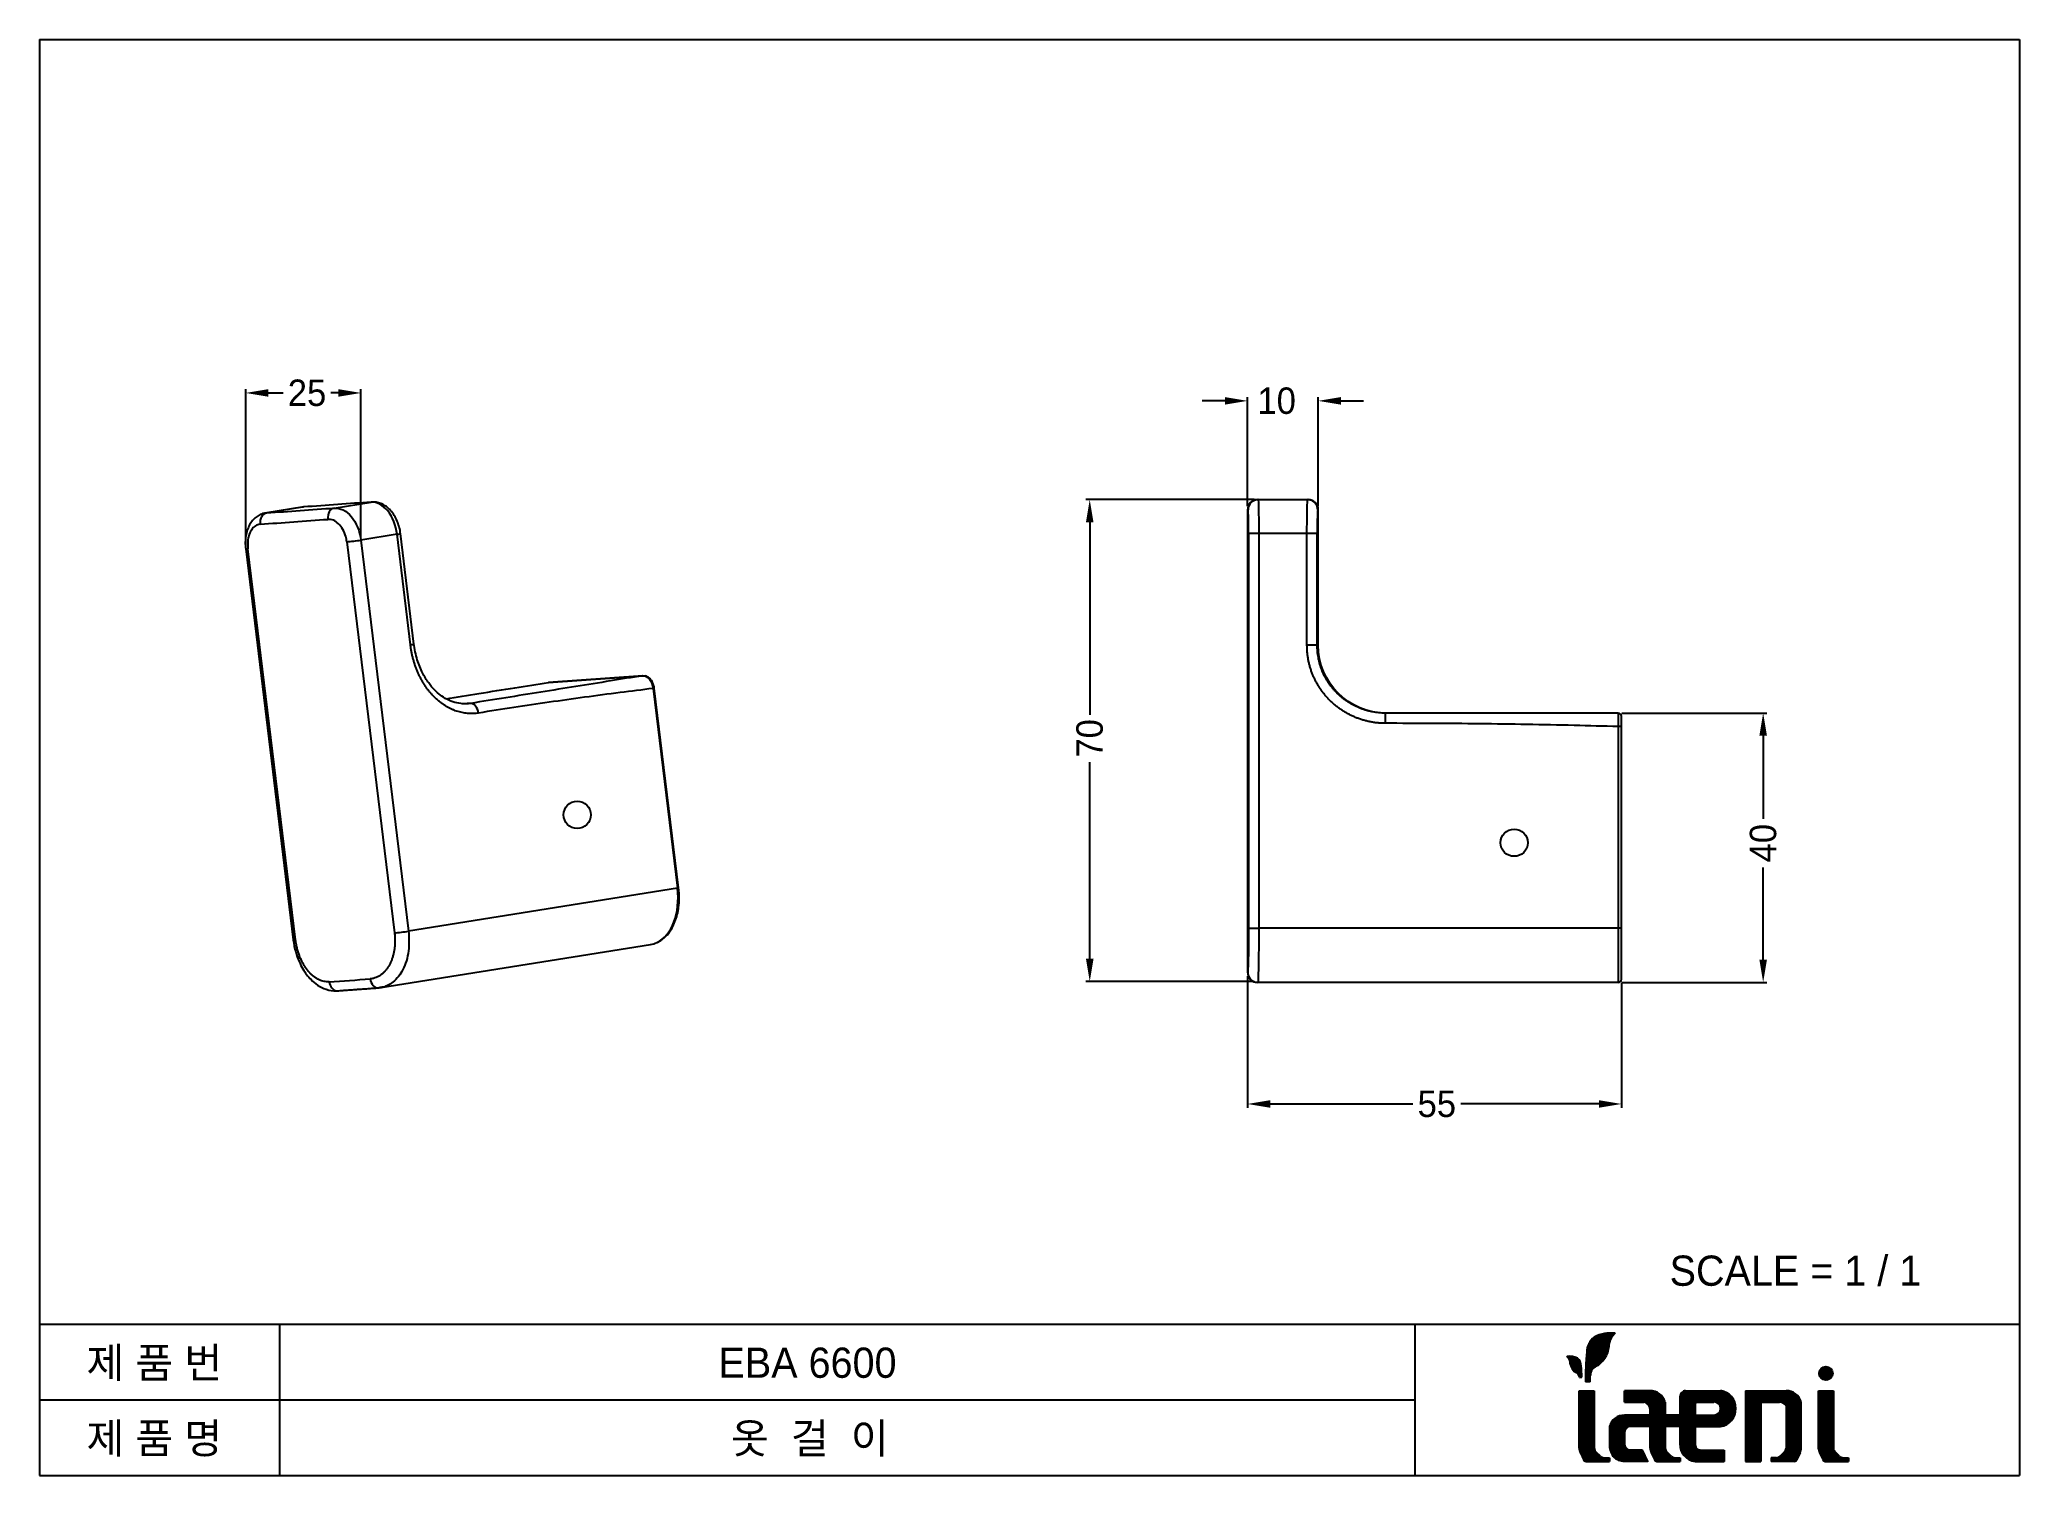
# Model space of a CAD drawing. Extents: x -1645 to -1383, y -33 to 157.
import ezdxf

# ---------------------------------------------------------------- set-up
doc = ezdxf.new("R2010")
doc.units = 0
doc.header["$LTSCALE"] = 0.5
doc.header["$MEASUREMENT"] = 0
doc.layers.get('0').update_dxf_attribs({"linetype": 'CONTINUOUS'})
doc.layers.add('5', color=2, linetype='CONTINUOUS')
doc.styles.get("Standard").update_dxf_attribs({"font": ''})
doc.styles.get('Standard').set_extended_font_data('Gulim')
pattern_1 = [(45, (-1651.58021, -219.32852), (-0.1122532, 0.1122532), [])]

msp = doc.modelspace()

# ---------------------------------------------------------------- hatches: boundary and pattern name
h = msp.add_hatch()
h.set_pattern_fill('ANSI31', color=256, scale=0.05, style=0)
h.set_pattern_definition(pattern_1)
h.paths.add_polyline_path([(-1441.37, -17.86, 0.152439), (-1442.74, -17.61, -0.152807), (-1442.37, -18.24, 0.234813), (-1441.62, -19.74, -0.344714), (-1441.1, -20.4), (-1440.79, -20.37, 0.019629), (-1440.87, -18.87, 0.23407)])
h.paths.add_polyline_path([(-1437.13, -15.81, -0.152807), (-1436.39, -14.55, 0.152439), (-1439.13, -15.05, 0.23407), (-1440.13, -17.07, 0.025622), (-1440.29, -21), (-1439.66, -21), (-1439.66, -20.14, -0.344714), (-1438.62, -18.81, 0.234813)])
h.paths.add_polyline_path([(-1439.13, -22.15), (-1441.13, -22.15), (-1441.13, -29.74, 0.08478), (-1440.97, -30.36), (-1440.54, -31.29, 0.273028), (-1440.22, -31.51), (-1437.13, -31.51), (-1437.13, -31.03), (-1437.85, -31.03, -0.18258), (-1438.32, -30.83), (-1438.88, -30.27, -0.182887), (-1439.13, -29.81)])
h = msp.add_hatch()
h.set_pattern_fill('ANSI31', color=256, scale=0.05, style=0)
h.set_pattern_definition(pattern_1)
h.paths.add_polyline_path([(-1407.58, -19.86, 1), (-1409.38, -19.86, 1)])
h.paths.add_polyline_path([(-1407.48, -22.15), (-1409.48, -22.15), (-1409.48, -29.74, 0.08478), (-1409.33, -30.36), (-1408.9, -31.29, 0.273028), (-1408.57, -31.51), (-1405.48, -31.51), (-1405.48, -31.03), (-1406.16, -31.03, -0.215348), (-1406.71, -30.8), (-1407.23, -30.27, -0.249626), (-1407.48, -29.62)])
h = msp.add_hatch()
h.set_pattern_fill('ANSI31', color=256, scale=0.05, style=0)
h.set_pattern_definition(pattern_1)
h.paths.add_polyline_path([(-1431.75, -24.64), (-1431.75, -25.39), (-1435.13, -25.39, 0.333333), (-1437.13, -26.89), (-1437.13, -29.35, 0.138772), (-1436.65, -30.84, 0.208636), (-1435.13, -31.51), (-1432.06, -31.51), (-1432.74, -30.01), (-1434.44, -30.01, -0.356664), (-1435.13, -29.17), (-1435.13, -27.73, -0.356664), (-1434.44, -26.89), (-1431.75, -26.89), (-1431.75, -29.74, 0.08478), (-1431.6, -30.36), (-1431.17, -31.29, 0.273028), (-1430.84, -31.51), (-1427.75, -31.51), (-1427.75, -31.03), (-1428.43, -31.03, -0.215348), (-1428.98, -30.8), (-1429.5, -30.27, -0.249626), (-1429.75, -29.62), (-1429.75, -26.89), (-1427.79, -26.89), (-1427.79, -29.31, 0.370754), (-1425.79, -31.51), (-1421.94, -31.51), (-1421.94, -30.01), (-1425.01, -30.01, -0.445713), (-1425.79, -29.18), (-1425.79, -26.89), (-1422.41, -26.89, 0.380922), (-1420.41, -24.52, 0.380922), (-1422.41, -22.15), (-1427.04, -22.15, 0.380354), (-1427.79, -22.98), (-1427.79, -25.39), (-1429.75, -25.39), (-1429.75, -23.65, 0.333333), (-1431.75, -22.15), (-1435.13, -22.15), (-1435.13, -23.65), (-1432.54, -23.65, -0.347968)])
h.paths.add_polyline_path([(-1425.48, -23.65), (-1423.31, -23.65, -0.407789), (-1422.41, -24.52, -0.407789), (-1423.31, -25.39), (-1425.79, -25.39), (-1425.79, -23.96, -0.494545)], flags=16)
h = msp.add_hatch()
h.set_pattern_fill('ANSI31', color=256, scale=0.05, style=0)
h.set_pattern_definition(pattern_1)
h.paths.add_polyline_path([(-1417.11, -23.65), (-1414.63, -23.65, -0.272414), (-1413.74, -24.17), (-1413.74, -29.62, -0.249626), (-1413.98, -30.27), (-1414.51, -30.8, -0.215348), (-1415.06, -31.03), (-1415.74, -31.03), (-1415.74, -31.51), (-1412.64, -31.51, 0.273028), (-1412.32, -31.29), (-1411.89, -30.36, 0.08478), (-1411.74, -29.74), (-1411.74, -23.65, 0.333333), (-1413.74, -22.15), (-1419.11, -22.15), (-1419.11, -31.51), (-1417.11, -31.51)])

# ---------------------------------------------------------------- linework, layer by layer
for p, q in [((-1644.87, 156.64), (-1382.87, 156.64)), ((-1644.87, 156.64), (-1644.87, -33.36)), ((-1382.87, 156.64), (-1382.87, -33.36)), ((-1610.09, 94.77), (-1614.97, 93.99)), ((-1610.09, 94.77), (-1614.97, 93.99)), ((-1609.92, 94.79), (-1614.81, 94.01)), ((-1609.92, 94.79), (-1614.81, 94.01)), ((-1605.88, 94.65), (-1601, 95.43)), ((-1605.88, 94.65), (-1601, 95.43)), ((-1485.02, 94.41), (-1485.02, 33.22)), ((-1484.95, 94.41), (-1485.02, 94.41)), ((-1485.02, 94.41), (-1485.02, 33.22)), ((-1484.95, 94.41), (-1485.02, 94.41)), ((-1483.6, 95.76), (-1483.67, 95.76)), ((-1483.6, 95.76), (-1483.67, 95.76)), ((-1483.6, 95.76), (-1477.08, 95.76)), ((-1483.6, 95.76), (-1477.08, 95.76)), ((-1477.08, 95.76), (-1477.01, 95.76)), ((-1477.08, 95.76), (-1477.01, 95.76)), ((-1475.66, 94.41), (-1475.73, 94.41)), ((-1475.66, 94.41), (-1475.73, 94.41)), ((-1475.66, 76.51), (-1475.66, 94.41)), ((-1475.66, 76.51), (-1475.66, 94.41)), ((-1617.6, 89.25), (-1611.3, 37.5)), ((-1617.6, 89.25), (-1611.3, 37.5)), ((-1610.99, 37.5), (-1617.3, 89.25)), ((-1610.99, 37.5), (-1617.3, 89.25)), ((-1604.21, 90.18), (-1597.9, 38.43)), ((-1604.21, 90.18), (-1597.9, 38.43)), ((-1597.57, 91.17), (-1602.35, 90.41)), ((-1597.57, 91.17), (-1602.35, 90.41)), ((-1602.35, 90.41), (-1596.04, 38.66)), ((-1602.35, 90.41), (-1596.04, 38.66)), ((-1595.79, 76.55), (-1597.57, 91.17)), ((-1595.79, 76.55), (-1597.57, 91.17)), ((-1595.33, 76.65), (-1597.11, 91.27)), ((-1595.33, 76.65), (-1597.11, 91.27)), ((-1483.53, 91.26), (-1484.88, 91.26)), ((-1484.88, 91.26), (-1484.88, 39.07)), ((-1483.53, 91.26), (-1484.88, 91.26)), ((-1484.88, 91.26), (-1484.88, 39.07)), ((-1483.53, 91.26), (-1483.53, 39.07)), ((-1477.15, 91.26), (-1483.53, 91.26)), ((-1483.53, 91.26), (-1483.53, 39.07)), ((-1477.15, 91.26), (-1483.53, 91.26)), ((-1477.15, 76.51), (-1477.15, 91.26)), ((-1475.8, 91.26), (-1477.15, 91.26)), ((-1477.15, 76.51), (-1477.15, 91.26)), ((-1475.8, 91.26), (-1477.15, 91.26)), ((-1475.8, 76.51), (-1475.8, 91.26)), ((-1475.8, 76.51), (-1475.8, 91.26)), ((-1475.8, 76.51), (-1477.15, 76.51)), ((-1475.8, 76.51), (-1477.15, 76.51)), ((-1475.8, 76.51), (-1475.66, 76.51)), ((-1475.8, 76.51), (-1475.66, 76.51)), ((-1577.53, 71.57), (-1565.06, 72.46)), ((-1577.53, 71.57), (-1565.06, 72.46)), ((-1565.04, 72.46), (-1577.51, 71.57)), ((-1565.04, 72.46), (-1577.51, 71.57)), ((-1563.68, 70.77), (-1560.46, 44.34)), ((-1563.68, 70.77), (-1560.46, 44.34)), ((-1560.31, 44.37), (-1563.53, 70.8)), ((-1560.31, 44.37), (-1563.53, 70.8)), ((-1466.8, 67.51), (-1466.8, 66.16)), ((-1466.8, 67.51), (-1466.8, 66.16)), ((-1435.97, 65.73), (-1435.97, 39.07)), ((-1435.52, 65.73), (-1435.97, 65.73)), ((-1435.97, 65.73), (-1435.97, 39.07)), ((-1435.52, 65.73), (-1435.97, 65.73)), ((-1435.52, 39.07), (-1435.52, 65.73)), ((-1435.52, 39.07), (-1435.52, 65.73)), ((-1560.46, 44.34), (-1596.04, 38.66)), ((-1560.46, 44.34), (-1596.04, 38.66)), ((-1599.7, 31.19), (-1564.02, 36.89)), ((-1599.7, 31.19), (-1564.02, 36.89)), ((-1484.88, 39.07), (-1483.53, 39.07)), ((-1484.88, 39.07), (-1483.53, 39.07)), ((-1435.97, 39.07), (-1483.53, 39.07)), ((-1435.97, 39.07), (-1483.53, 39.07)), ((-1435.52, 39.07), (-1435.97, 39.07)), ((-1435.97, 39.07), (-1435.97, 31.87)), ((-1435.52, 39.07), (-1435.97, 39.07)), ((-1435.97, 39.07), (-1435.97, 31.87)), ((-1435.52, 32.32), (-1435.52, 39.07)), ((-1435.52, 32.32), (-1435.52, 39.07)), ((-1485.02, 33.22), (-1485, 33.22)), ((-1485.02, 33.22), (-1485, 33.22)), ((-1483.65, 31.87), (-1483.67, 31.87)), ((-1483.65, 31.87), (-1483.67, 31.87)), ((-1435.97, 31.87), (-1483.65, 31.87)), ((-1435.97, 31.87), (-1483.65, 31.87)), ((-1644.87, -13.36), (-1382.87, -13.36)), ((-1613.14, -13.36), (-1613.14, -33.36)), ((-1462.87, -13.36), (-1462.87, -33.36)), ((-1441.1, -20.4), (-1440.79, -20.37)), ((-1439.66, -21), (-1439.66, -20.14)), ((-1644.87, -23.36), (-1462.87, -23.36)), ((-1441.13, -22.15), (-1439.13, -22.15)), ((-1441.13, -22.15), (-1439.13, -22.15)), ((-1441.13, -22.15), (-1440.13, -22.15)), ((-1441.13, -22.15), (-1440.13, -22.15)), ((-1441.13, -29.74), (-1441.13, -22.15)), ((-1439.66, -21), (-1440.29, -21)), ((-1439.13, -22.15), (-1439.13, -29.81)), ((-1431.75, -22.15), (-1435.13, -22.15)), ((-1432.49, -22.15), (-1435.13, -22.15)), ((-1435.13, -23.65), (-1435.13, -22.15)), ((-1432.49, -22.15), (-1433.75, -22.15)), ((-1427.79, -22.98), (-1427.79, -25.39)), ((-1427.04, -22.15), (-1422.41, -22.15)), ((-1427.04, -22.15), (-1425.79, -22.15)), ((-1419.11, -22.15), (-1413.74, -22.15)), ((-1419.11, -22.15), (-1419.11, -31.51)), ((-1419.11, -22.15), (-1417.11, -22.15)), ((-1409.48, -29.74), (-1409.48, -22.15)), ((-1409.48, -22.15), (-1407.48, -22.15)), ((-1409.48, -22.15), (-1407.48, -22.15)), ((-1409.48, -22.15), (-1408.48, -22.15)), ((-1407.48, -22.15), (-1407.48, -29.81)), ((-1432.54, -23.65), (-1435.13, -23.65)), ((-1435.13, -23.65), (-1432.54, -23.65)), ((-1431.75, -25.39), (-1435.13, -25.39)), ((-1433.75, -25.39), (-1435.13, -25.39)), ((-1431.75, -25.39), (-1431.75, -24.64)), ((-1431.75, -24.64), (-1431.75, -25.39)), ((-1431.75, -24.64), (-1431.75, -25.39)), ((-1429.75, -23.65), (-1429.75, -25.39)), ((-1427.79, -25.39), (-1429.75, -25.39)), ((-1425.79, -23.88), (-1425.79, -25.39)), ((-1425.79, -25.39), (-1423.3, -25.39)), ((-1425.54, -23.65), (-1423.3, -23.65)), ((-1420.41, -24.53), (-1420.41, -24.5)), ((-1417.11, -23.65), (-1417.11, -31.51)), ((-1417.11, -23.65), (-1414.63, -23.65)), ((-1413.74, -24.17), (-1413.74, -29.81)), ((-1411.74, -29.74), (-1411.74, -23.65)), ((-1437.13, -26.89), (-1437.13, -29.17)), ((-1435.13, -27.73), (-1435.13, -29.17)), ((-1431.75, -26.89), (-1434.44, -26.89)), ((-1431.75, -26.89), (-1434.44, -26.89)), ((-1431.75, -29.74), (-1431.75, -26.89)), ((-1427.79, -26.89), (-1429.75, -26.89)), ((-1429.75, -26.89), (-1429.75, -29.81)), ((-1427.79, -26.89), (-1427.79, -29.18)), ((-1425.79, -26.89), (-1425.79, -29.18)), ((-1425.79, -26.89), (-1422.41, -26.89)), ((-1440.97, -30.36), (-1440.55, -31.28)), ((-1438.32, -30.83), (-1438.88, -30.27)), ((-1437.85, -31.03), (-1437.13, -31.03)), ((-1437.13, -31.03), (-1437.13, -31.51)), ((-1432.74, -30.01), (-1434.44, -30.01)), ((-1432.06, -31.51), (-1432.74, -30.01)), ((-1432.74, -30.03), (-1432.74, -30.03)), ((-1431.6, -30.36), (-1431.17, -31.28)), ((-1428.95, -30.83), (-1429.5, -30.27)), ((-1428.48, -31.03), (-1427.75, -31.03)), ((-1427.75, -31.03), (-1427.75, -31.51)), ((-1425.01, -30.01), (-1421.94, -30.01)), ((-1421.94, -30.01), (-1421.94, -31.51)), ((-1415.01, -31.03), (-1415.74, -31.03)), ((-1415.74, -31.03), (-1415.74, -31.51)), ((-1414.54, -30.83), (-1413.98, -30.27)), ((-1411.89, -30.36), (-1412.32, -31.28)), ((-1409.33, -30.36), (-1408.9, -31.28)), ((-1406.68, -30.83), (-1407.23, -30.27)), ((-1406.21, -31.03), (-1405.48, -31.03)), ((-1405.48, -31.03), (-1405.48, -31.51)), ((-1644.87, -33.36), (-1382.87, -33.36)), ((-1440.22, -31.51), (-1437.13, -31.51)), ((-1432.06, -31.51), (-1435.13, -31.51)), ((-1432.06, -31.49), (-1432.06, -31.51)), ((-1430.84, -31.51), (-1427.75, -31.51)), ((-1425.79, -31.51), (-1421.94, -31.51)), ((-1419.11, -31.51), (-1417.11, -31.51)), ((-1412.64, -31.51), (-1415.74, -31.51)), ((-1408.57, -31.51), (-1405.48, -31.51))]:
    msp.add_line(p, q)
for centre, radius in [((-1573.72, 54.05), 1.8), ((-1573.72, 54.05), 1.8), ((-1449.73, 50.36), 1.8), ((-1449.73, 50.36), 1.8), ((-1408.48, -19.86), 0.9)]:
    msp.add_circle(centre, radius)
for centre, radius, start, end in [((-1483.67, 94.41), 1.35, 90, 180), ((-1483.67, 94.41), 1.35, 90, 180), ((-1477.01, 94.41), 1.35, 0, 90), ((-1477.01, 94.41), 1.35, 0, 90), ((-1435.97, 67.06), 0.45, 360, 90), ((-1435.97, 67.06), 0.45, 360, 90), ((-1435.97, 67.06), 0.45, 0, 21.6127), ((-1435.97, 67.06), 0.45, 0, 21.6127), ((-1483.67, 33.22), 1.35, 180, 270), ((-1483.67, 33.22), 1.35, 180, 270), ((-1435.97, 32.32), 0.45, 270, 0), ((-1435.97, 32.32), 0.45, 270, 0), ((-1437.6, -17.07), 2.53, 127.3039, 180), ((-1436.96, -19.2), 4.68, 82.9714, 117.641), ((-1434.75, -16.37), 2.44, 132.0812, 166.8332), ((-1442.45, -19.93), 2.34, 62.359, 97.0286), ((-1443.56, -18.52), 1.22, 13.1668, 47.9188), ((-1440.48, -18.24), 1.88, 180, 232.8575), ((-1442.13, -18.87), 1.27, 0, 52.6961), ((-1401.86, -20.63), 38.43, 174.6743, 180.5452), ((-1440.9, -15.81), 3.77, 307.1425, 0), ((-1441.79, -20.4), 0.682, 0, 76.0792), ((-1460, -20.65), 19.22, 0.8275, 5.3257), ((-1438.29, -20.14), 1.36, 103.9208, 180), ((-1431.75, -24.23), 2.08, 16.2602, 90), ((-1426.95, -22.98), 0.841, 96.702, 180), ((-1422.74, -24.45), 2.33, 358.7527, 81.8382), ((-1413.74, -24.23), 2.08, 16.2602, 90), ((-1435.13, -27.47), 2.08, 90, 163.7398), ((-1432.77, -24.64), 1.02, 0, 76.745), ((-1425.51, -23.92), 0.279, 96.7202, 171.4623), ((-1423.31, -24.54), 0.897, 1.5827, 89.6769), ((-1423.31, -24.49), 0.897, 270.3231, 358.4173), ((-1422.74, -24.58), 2.33, 278.1618, 1.2473), ((-1414.63, -24.67), 1.02, 29.0464, 90), ((-1434.27, -27.73), 0.854, 101.4821, 180), ((-1439.24, -29.6), 1.9, 184.1941, 203.5778), ((-1440.2, -31.13), 0.38, 203.7602, 266.9185), ((-1438.39, -29.72), 0.739, 187.304, 228.7604), ((-1437.83, -30.3), 0.724, 226.6491, 268.0374), ((-1434.26, -29.26), 2.87, 178.1832, 213.4192), ((-1435.13, -29.42), 2.08, 222.8604, 270), ((-1434.27, -29.17), 0.854, 180, 258.5179), ((-1429.86, -29.6), 1.9, 184.1941, 203.5778), ((-1430.82, -31.13), 0.38, 203.7602, 266.9185), ((-1429.02, -29.72), 0.739, 187.304, 228.7604), ((-1428.45, -30.3), 0.724, 226.6491, 268.0374), ((-1425.51, -29.25), 2.28, 178.3223, 263.0475), ((-1425.03, -29.25), 0.762, 175.1089, 271.2015), ((-1415.04, -30.3), 0.724, 271.9626, 313.3509), ((-1414.47, -29.72), 0.739, 311.2396, 352.696), ((-1412.66, -31.13), 0.38, 273.0815, 336.2398), ((-1413.63, -29.6), 1.9, 336.4222, 355.8059), ((-1407.59, -29.6), 1.9, 184.1941, 203.5778), ((-1408.55, -31.13), 0.38, 203.7602, 266.9185), ((-1406.75, -29.72), 0.739, 187.304, 228.7604), ((-1406.18, -30.3), 0.724, 226.6491, 268.0374)]:
    msp.add_arc(centre, radius, start, end)
at = {"extrusion": (0, 0, -1)}
msp.add_arc((1466.66, 76.51), 9, 270, 0, dxfattribs=at)
msp.add_arc((1466.66, 76.51), 9, 270, 0, dxfattribs=at)
for centre, major_axis, ratio, start_param, end_param in [((-1344.1, 136.85), (-353.33, -43.07), 0.042973, 0.692761, 0.731196), ((-1344.1, 136.85), (-353.33, -43.07), 0.042973, 0.692761, 0.731196), ((-1871.7, 52.59), (-353.33, -43.07), 0.042973, 3.834354, 3.872789), ((-1871.7, 52.59), (-353.33, -43.07), 0.042973, 3.834354, 3.872789), ((-1605.72, 93.31), (0.1, -1.35), 0.743689, 3.205917, 4.776713), ((-1605.72, 93.31), (0.1, -1.35), 0.743689, 3.205917, 4.776713), ((-1483.6, 94.41), (0, -1.35), 0.999815, 3.513896, 4.712389), ((-1483.6, 94.41), (0, -1.35), 0.999815, 3.513896, 4.712389), ((-1483.6, 94.41), (0, -1.35), 0.999815, 3.141593, 3.513896), ((-1483.6, 94.41), (0, -1.35), 0.999815, 3.141593, 3.513896), ((-1477.08, 94.41), (0, 1.35), 0.999815, 5.925314, 6.283185), ((-1477.08, 94.41), (0, 1.35), 0.999815, 5.925314, 6.283185), ((-1477.08, 94.41), (0, 1.35), 0.999815, 4.712389, 5.925314), ((-1477.08, 94.41), (0, 1.35), 0.999815, 4.712389, 5.925314), ((-1614.65, 92.67), (0.09, -1.35), 0.768774, 3.208839, 4.779635), ((-1614.65, 92.67), (0.09, -1.35), 0.768774, 3.208839, 4.779635), ((-1343.94, 135.51), (354.67, 43.23), 0.042973, 3.834354, 3.872789), ((-1343.94, 135.51), (354.67, 43.23), 0.042973, 3.834354, 3.872789), ((-1616.26, 89.41), (1.34, 0.16), 0.042973, 3.149548, 3.825502), ((-1616.26, 89.41), (1.34, 0.16), 0.042973, 3.149548, 3.825502), ((-1603.23, 90.34), (1.34, 0.16), 0.042973, 3.881641, 5.424368), ((-1603.23, 90.34), (1.34, 0.16), 0.042973, 3.881641, 5.424368), ((-1598.46, 91.11), (1.34, 0.16), 0.042973, 5.424368, 6.291085), ((-1598.46, 91.11), (1.34, 0.16), 0.042973, 5.424368, 6.291085), ((-1596.67, 76.49), (1.34, 0.16), 0.042973, 5.424368, 6.283186), ((-1596.67, 76.49), (1.34, 0.16), 0.042973, 5.424368, 6.283186), ((-1577.47, 71.12), (-0.032, 0.449), 0.756371, 0.000379, 0.06574), ((-1577.47, 71.12), (-0.032, 0.449), 0.756371, 0.000379, 0.06574), ((-1565.01, 72.01), (-0.032, 0.449), 0.756371, 0.000379, 0.06574), ((-1565.01, 72.01), (-0.032, 0.449), 0.756371, 0.000379, 0.06574), ((-1563.97, 70.75), (0.447, 0.054), 0.042973, 5.424368, 6.282643), ((-1563.97, 70.75), (0.447, 0.054), 0.042973, 5.424368, 6.282643), ((-1868.29, 24.58), (363.61, 44.32), 0.042973, 0.684703, 0.68844), ((-1868.29, 24.58), (363.61, 44.32), 0.042973, 0.684703, 0.68844), ((-1587.68, 67.46), (-0.21, 1.33), 0.65273, 4.655636, 6.226432), ((-1587.68, 67.46), (-0.21, 1.33), 0.65273, 4.655636, 6.226432), ((-1565.16, 44), (-1.14, 7.11), 0.65273, 3.323159, 4.655636), ((-1565.16, 44), (-1.14, 7.11), 0.65273, 3.323159, 4.655636), ((-1560.75, 44.32), (0.447, 0.054), 0.042973, 5.424368, 6.283155), ((-1560.75, 44.32), (0.447, 0.054), 0.042973, 5.424368, 6.283155), ((-1609.96, 37.66), (1.34, 0.16), 0.042973, 3.14314, 3.825502), ((-1609.96, 37.66), (1.34, 0.16), 0.042973, 3.14314, 3.825502), ((-1596.92, 38.59), (-1.34, -0.16), 0.042973, 0.740048, 2.282775), ((-1596.92, 38.59), (-1.34, -0.16), 0.042973, 0.740048, 2.282775), ((-1565.16, 44), (-1.14, 7.11), 0.65273, 3.141609, 3.323159), ((-1565.16, 44), (-1.14, 7.11), 0.65273, 3.141609, 3.323159), ((-1336.55, 74.83), (354.67, 43.23), 0.042973, 3.84194, 3.865203), ((-1336.55, 74.83), (354.67, 43.23), 0.042973, 3.84194, 3.865203), ((-1605.52, 32.12), (-0.09, 1.35), 0.763912, 1.637437, 2.999833), ((-1605.52, 32.12), (-0.09, 1.35), 0.763912, 1.637437, 2.999833), ((-1600.12, 32.5), (-0.1, 1.35), 0.748728, 1.635669, 3.141965), ((-1600.12, 32.5), (-0.1, 1.35), 0.748728, 1.635669, 3.141965), ((-1483.65, 33.22), (0, 1.35), 0.999932, 1.570796, 3.141593), ((-1483.65, 33.22), (0, 1.35), 0.999932, 1.570796, 3.141593), ((-1605.52, 32.12), (-0.09, 1.35), 0.763912, 2.999832, 3.141965), ((-1605.52, 32.12), (-0.09, 1.35), 0.763912, 2.999832, 3.141965), ((-1600.12, 32.5), (-0.1, 1.35), 0.748728, 3.141965, 3.206466), ((-1600.12, 32.5), (-0.1, 1.35), 0.748728, 3.141965, 3.206466)]:
    msp.add_ellipse(centre, major_axis=major_axis, ratio=ratio, start_param=start_param, end_param=end_param)
for points, degree in [([(-1609.92, 94.79), (-1609.98, 94.79), (-1610.04, 94.78), (-1610.09, 94.77)], 3), ([(-1609.92, 94.79), (-1609.98, 94.79), (-1610.04, 94.78), (-1610.09, 94.77)], 3), ([(-1614.96, 93.99), (-1614.91, 94), (-1614.86, 94.01), (-1614.81, 94.01)], 3), ([(-1614.96, 93.99), (-1614.91, 94), (-1614.86, 94.01), (-1614.81, 94.01)], 3), ([(-1586.8, 67.52), (-1586.91, 67.5), (-1587.15, 67.47), (-1587.52, 67.45), (-1587.88, 67.45), (-1588.24, 67.47), (-1588.6, 67.51), (-1588.96, 67.57), (-1589.32, 67.66), (-1589.68, 67.76), (-1590.03, 67.89), (-1590.38, 68.04), (-1590.72, 68.21), (-1591.06, 68.4), (-1591.39, 68.62), (-1591.72, 68.85), (-1592.03, 69.1), (-1592.34, 69.36), (-1592.64, 69.65), (-1592.93, 69.95), (-1593.21, 70.28), (-1593.48, 70.61), (-1593.73, 70.96), (-1593.98, 71.33), (-1594.21, 71.71), (-1594.43, 72.1), (-1594.63, 72.51), (-1594.82, 72.92), (-1595, 73.35), (-1595.16, 73.79), (-1595.3, 74.23), (-1595.43, 74.68), (-1595.55, 75.14), (-1595.65, 75.61), (-1595.73, 76.08), (-1595.77, 76.39), (-1595.79, 76.55)], 3), ([(-1586.8, 67.52), (-1586.91, 67.5), (-1587.15, 67.47), (-1587.52, 67.45), (-1587.88, 67.45), (-1588.24, 67.47), (-1588.6, 67.51), (-1588.96, 67.57), (-1589.32, 67.66), (-1589.68, 67.76), (-1590.03, 67.89), (-1590.38, 68.04), (-1590.72, 68.21), (-1591.06, 68.4), (-1591.39, 68.62), (-1591.72, 68.85), (-1592.03, 69.1), (-1592.34, 69.36), (-1592.64, 69.65), (-1592.93, 69.95), (-1593.21, 70.28), (-1593.48, 70.61), (-1593.73, 70.96), (-1593.98, 71.33), (-1594.21, 71.71), (-1594.43, 72.1), (-1594.63, 72.51), (-1594.82, 72.92), (-1595, 73.35), (-1595.16, 73.79), (-1595.3, 74.23), (-1595.43, 74.68), (-1595.55, 75.14), (-1595.65, 75.61), (-1595.73, 76.08), (-1595.77, 76.39), (-1595.79, 76.55)], 3), ([(-1466.8, 66.16), (-1466.96, 66.16), (-1467.27, 66.17), (-1467.75, 66.2), (-1468.23, 66.26), (-1468.7, 66.34), (-1469.17, 66.44), (-1469.63, 66.56), (-1470.09, 66.7), (-1470.54, 66.86), (-1470.98, 67.04), (-1471.41, 67.25), (-1471.84, 67.47), (-1472.25, 67.71), (-1472.65, 67.97), (-1473.04, 68.25), (-1473.41, 68.55), (-1473.77, 68.86), (-1474.12, 69.19), (-1474.45, 69.54), (-1474.77, 69.9), (-1475.06, 70.28), (-1475.34, 70.66), (-1475.6, 71.06), (-1475.85, 71.48), (-1476.07, 71.9), (-1476.27, 72.33), (-1476.45, 72.77), (-1476.62, 73.22), (-1476.76, 73.68), (-1476.88, 74.14), (-1476.98, 74.61), (-1477.05, 75.08), (-1477.11, 75.56), (-1477.14, 76.04), (-1477.15, 76.35), (-1477.15, 76.51)], 3), ([(-1466.8, 66.16), (-1466.96, 66.16), (-1467.27, 66.17), (-1467.75, 66.2), (-1468.23, 66.26), (-1468.7, 66.34), (-1469.17, 66.44), (-1469.63, 66.56), (-1470.09, 66.7), (-1470.54, 66.86), (-1470.98, 67.04), (-1471.41, 67.25), (-1471.84, 67.47), (-1472.25, 67.71), (-1472.65, 67.97), (-1473.04, 68.25), (-1473.41, 68.55), (-1473.77, 68.86), (-1474.12, 69.19), (-1474.45, 69.54), (-1474.77, 69.9), (-1475.06, 70.28), (-1475.34, 70.66), (-1475.6, 71.06), (-1475.85, 71.48), (-1476.07, 71.9), (-1476.27, 72.33), (-1476.45, 72.77), (-1476.62, 73.22), (-1476.76, 73.68), (-1476.88, 74.14), (-1476.98, 74.61), (-1477.05, 75.08), (-1477.11, 75.56), (-1477.14, 76.04), (-1477.15, 76.35), (-1477.15, 76.51)], 3), ([(-1466.8, 67.51), (-1466.93, 67.51), (-1467.21, 67.52), (-1467.63, 67.55), (-1468.04, 67.6), (-1468.45, 67.66), (-1468.86, 67.75), (-1469.26, 67.85), (-1469.66, 67.98), (-1470.05, 68.12), (-1470.44, 68.28), (-1470.81, 68.46), (-1471.18, 68.65), (-1471.54, 68.86), (-1471.89, 69.09), (-1472.23, 69.33), (-1472.55, 69.59), (-1472.87, 69.86), (-1473.17, 70.15), (-1473.45, 70.45), (-1473.73, 70.76), (-1473.99, 71.09), (-1474.23, 71.43), (-1474.46, 71.78), (-1474.67, 72.13), (-1474.86, 72.5), (-1475.04, 72.88), (-1475.2, 73.26), (-1475.34, 73.65), (-1475.46, 74.05), (-1475.56, 74.45), (-1475.65, 74.86), (-1475.72, 75.27), (-1475.77, 75.68), (-1475.79, 76.1), (-1475.8, 76.38), (-1475.8, 76.51)], 3), ([(-1466.8, 67.51), (-1466.93, 67.51), (-1467.21, 67.52), (-1467.63, 67.55), (-1468.04, 67.6), (-1468.45, 67.66), (-1468.86, 67.75), (-1469.26, 67.85), (-1469.66, 67.98), (-1470.05, 68.12), (-1470.44, 68.28), (-1470.81, 68.46), (-1471.18, 68.65), (-1471.54, 68.86), (-1471.89, 69.09), (-1472.23, 69.33), (-1472.55, 69.59), (-1472.87, 69.86), (-1473.17, 70.15), (-1473.45, 70.45), (-1473.73, 70.76), (-1473.99, 71.09), (-1474.23, 71.43), (-1474.46, 71.78), (-1474.67, 72.13), (-1474.86, 72.5), (-1475.04, 72.88), (-1475.2, 73.26), (-1475.34, 73.65), (-1475.46, 74.05), (-1475.56, 74.45), (-1475.65, 74.86), (-1475.72, 75.27), (-1475.77, 75.68), (-1475.79, 76.1), (-1475.8, 76.38), (-1475.8, 76.51)], 3), ([(-1565.06, 72.46), (-1564.42, 72.51), (-1563.79, 71.74), (-1563.68, 70.77)], 3), ([(-1565.06, 72.46), (-1564.42, 72.51), (-1563.79, 71.74), (-1563.68, 70.77)], 3), ([(-1435.97, 67.51), (-1435.96, 67.51), (-1435.96, 66.7), (-1435.97, 65.73)], 3), ([(-1435.97, 67.51), (-1435.96, 67.51), (-1435.96, 66.7), (-1435.97, 65.73)], 3), ([(-1606.54, 31.95), (-1606.66, 31.95), (-1606.9, 31.95), (-1607.23, 32), (-1607.56, 32.08), (-1607.88, 32.21), (-1608.19, 32.38), (-1608.5, 32.58), (-1608.8, 32.82), (-1609.08, 33.1), (-1609.35, 33.4), (-1609.61, 33.74), (-1609.85, 34.11), (-1610.08, 34.5), (-1610.28, 34.91), (-1610.46, 35.34), (-1610.62, 35.8), (-1610.77, 36.29), (-1610.89, 36.84), (-1610.96, 37.27), (-1610.99, 37.5)], 3), ([(-1606.54, 31.95), (-1606.66, 31.95), (-1606.9, 31.95), (-1607.23, 32), (-1607.56, 32.08), (-1607.88, 32.21), (-1608.19, 32.38), (-1608.5, 32.58), (-1608.8, 32.82), (-1609.08, 33.1), (-1609.35, 33.4), (-1609.61, 33.74), (-1609.85, 34.11), (-1610.08, 34.5), (-1610.28, 34.91), (-1610.46, 35.34), (-1610.62, 35.8), (-1610.77, 36.29), (-1610.89, 36.84), (-1610.96, 37.27), (-1610.99, 37.5)], 3), ([(-1597.9, 38.43), (-1597.88, 38.24), (-1597.85, 37.88), (-1597.84, 37.37), (-1597.85, 36.88), (-1597.9, 36.41), (-1597.97, 35.95), (-1598.07, 35.51), (-1598.2, 35.08), (-1598.35, 34.68), (-1598.52, 34.3), (-1598.72, 33.95), (-1598.94, 33.63), (-1599.18, 33.34), (-1599.44, 33.08), (-1599.71, 32.86), (-1600.01, 32.67), (-1600.32, 32.52), (-1600.68, 32.4), (-1600.96, 32.35), (-1601.12, 32.34)], 3), ([(-1597.9, 38.43), (-1597.88, 38.24), (-1597.85, 37.88), (-1597.84, 37.37), (-1597.85, 36.88), (-1597.9, 36.41), (-1597.97, 35.95), (-1598.07, 35.51), (-1598.2, 35.08), (-1598.35, 34.68), (-1598.52, 34.3), (-1598.72, 33.95), (-1598.94, 33.63), (-1599.18, 33.34), (-1599.44, 33.08), (-1599.71, 32.86), (-1600.01, 32.67), (-1600.32, 32.52), (-1600.68, 32.4), (-1600.96, 32.35), (-1601.12, 32.34)], 3), ([(-1484.88, 39.07), (-1484.88, 38.88), (-1484.88, 38.51), (-1484.88, 38.01), (-1484.88, 37.52), (-1484.89, 37.05), (-1484.89, 36.6), (-1484.9, 36.16), (-1484.91, 35.75), (-1484.91, 35.36), (-1484.92, 34.99), (-1484.93, 34.66), (-1484.94, 34.35), (-1484.95, 34.08), (-1484.96, 33.84), (-1484.96, 33.64), (-1484.97, 33.47), (-1484.98, 33.34), (-1484.99, 33.25), (-1484.99, 33.22), (-1485, 33.22)], 3), ([(-1484.88, 39.07), (-1484.88, 38.88), (-1484.88, 38.51), (-1484.88, 38.01), (-1484.88, 37.52), (-1484.89, 37.05), (-1484.89, 36.6), (-1484.9, 36.16), (-1484.91, 35.75), (-1484.91, 35.36), (-1484.92, 34.99), (-1484.93, 34.66), (-1484.94, 34.35), (-1484.95, 34.08), (-1484.96, 33.84), (-1484.96, 33.64), (-1484.97, 33.47), (-1484.98, 33.34), (-1484.99, 33.25), (-1484.99, 33.22), (-1485, 33.22)], 3), ([(-1483.89, 31.9), (-1483.75, 31.87), (-1483.62, 32.01)], 2), ([(-1483.89, 31.9), (-1483.75, 31.87), (-1483.62, 32.01)], 2), ([(-1605.42, 30.77), (-1602.76, 30.96), (-1600.02, 31.16)], 2), ([(-1605.42, 30.77), (-1602.76, 30.96), (-1600.02, 31.16)], 2), ([(-1600.16, 31.16), (-1599.52, 31.19), (-1598.91, 31.42)], 2), ([(-1600.16, 31.16), (-1599.52, 31.19), (-1598.91, 31.42)], 2)]:
    msp.add_open_spline(points, degree=degree)
for points, knots in [([(-1605.88, 94.65), (-1605.1, 94.71), (-1604.26, 94.28), (-1602.96, 92.72), (-1602.49, 91.59), (-1602.35, 90.41)], [0, 0, 0, 0, 0.5, 0.5, 1, 1, 1, 1]), ([(-1605.88, 94.65), (-1605.1, 94.71), (-1604.26, 94.28), (-1602.96, 92.72), (-1602.49, 91.59), (-1602.35, 90.41)], [0, 0, 0, 0, 0.5, 0.5, 1, 1, 1, 1]), ([(-1597.57, 91.17), (-1597.72, 92.35), (-1598.17, 93.48), (-1599.43, 95.05), (-1600.24, 95.48), (-1601, 95.43)], [0, 0, 0, 0, 0.5, 0.5, 1, 1, 1, 1]), ([(-1597.57, 91.17), (-1597.72, 92.35), (-1598.17, 93.48), (-1599.43, 95.05), (-1600.24, 95.48), (-1601, 95.43)], [0, 0, 0, 0, 0.5, 0.5, 1, 1, 1, 1]), ([(-1597.13, 91.27), (-1597.13, 91.34), (-1597.16, 91.69), (-1597.32, 92.32), (-1597.62, 93.13), (-1598.04, 93.86), (-1598.54, 94.48), (-1599.11, 94.95), (-1599.71, 95.27), (-1600.32, 95.44), (-1600.73, 95.45), (-1600.93, 95.43)], [0, 0, 0, 0, 0.030293, 0.158937, 0.288512, 0.420403, 0.553832, 0.673736, 0.787787, 0.898682, 1, 1, 1, 1]), ([(-1597.13, 91.27), (-1597.13, 91.34), (-1597.16, 91.69), (-1597.32, 92.32), (-1597.62, 93.13), (-1598.04, 93.86), (-1598.54, 94.48), (-1599.11, 94.95), (-1599.71, 95.27), (-1600.32, 95.44), (-1600.73, 95.45), (-1600.93, 95.43)], [0, 0, 0, 0, 0.030293, 0.158937, 0.288512, 0.420403, 0.553832, 0.673736, 0.787787, 0.898682, 1, 1, 1, 1]), ([(-1484.88, 91.26), (-1484.88, 91.49), (-1484.88, 91.72), (-1484.88, 91.95), (-1484.88, 92.29), (-1484.89, 92.63), (-1484.9, 93.22), (-1484.9, 93.49), (-1484.92, 93.94), (-1484.92, 94.11), (-1484.94, 94.34), (-1484.95, 94.41), (-1484.95, 94.41)], [0, 0, 0, 0, 0.139789, 0.139789, 0.139789, 0.354461, 0.354461, 0.569417, 0.569417, 0.784627, 0.784627, 1, 1, 1, 1]), ([(-1484.88, 91.26), (-1484.88, 91.49), (-1484.88, 91.72), (-1484.88, 91.95), (-1484.88, 92.29), (-1484.89, 92.63), (-1484.9, 93.22), (-1484.9, 93.49), (-1484.92, 93.94), (-1484.92, 94.11), (-1484.94, 94.34), (-1484.95, 94.41), (-1484.95, 94.41)], [0, 0, 0, 0, 0.139789, 0.139789, 0.139789, 0.354461, 0.354461, 0.569417, 0.569417, 0.784627, 0.784627, 1, 1, 1, 1]), ([(-1483.6, 95.76), (-1483.59, 95.76), (-1483.57, 95.27), (-1483.54, 93.61), (-1483.53, 92.44), (-1483.53, 91.26)], [0, 0, 0, 0, 0.5, 0.5, 1, 1, 1, 1]), ([(-1483.6, 95.76), (-1483.59, 95.76), (-1483.57, 95.27), (-1483.54, 93.61), (-1483.53, 92.44), (-1483.53, 91.26)], [0, 0, 0, 0, 0.5, 0.5, 1, 1, 1, 1]), ([(-1477.15, 91.26), (-1477.15, 92.44), (-1477.14, 93.61), (-1477.11, 95.27), (-1477.09, 95.76), (-1477.08, 95.76)], [0, 0, 0, 0, 0.5, 0.5, 1, 1, 1, 1]), ([(-1477.15, 91.26), (-1477.15, 92.44), (-1477.14, 93.61), (-1477.11, 95.27), (-1477.09, 95.76), (-1477.08, 95.76)], [0, 0, 0, 0, 0.5, 0.5, 1, 1, 1, 1]), ([(-1475.73, 94.41), (-1475.73, 94.41), (-1475.74, 94.34), (-1475.75, 94.11), (-1475.76, 93.94), (-1475.78, 93.49), (-1475.78, 93.22), (-1475.79, 92.63), (-1475.8, 92.29), (-1475.8, 91.95), (-1475.8, 91.72), (-1475.8, 91.49), (-1475.8, 91.26)], [0, 0, 0, 0, 0.215373, 0.215373, 0.430583, 0.430583, 0.645539, 0.645539, 0.860211, 0.860211, 0.860211, 1, 1, 1, 1]), ([(-1475.73, 94.41), (-1475.73, 94.41), (-1475.74, 94.34), (-1475.75, 94.11), (-1475.76, 93.94), (-1475.78, 93.49), (-1475.78, 93.22), (-1475.79, 92.63), (-1475.8, 92.29), (-1475.8, 91.95), (-1475.8, 91.72), (-1475.8, 91.49), (-1475.8, 91.26)], [0, 0, 0, 0, 0.215373, 0.215373, 0.430583, 0.430583, 0.645539, 0.645539, 0.860211, 0.860211, 0.860211, 1, 1, 1, 1]), ([(-1614.95, 93.97), (-1615.04, 93.97), (-1615.33, 93.94), (-1615.82, 93.73), (-1616.36, 93.36), (-1616.82, 92.86), (-1617.19, 92.25), (-1617.46, 91.54), (-1617.62, 90.74), (-1617.67, 89.97), (-1617.62, 89.46), (-1617.59, 89.25)], [0, 0, 0, 0, 0.044092, 0.159397, 0.27493, 0.390535, 0.512639, 0.638248, 0.768547, 0.90054, 1, 1, 1, 1]), ([(-1614.95, 93.97), (-1615.04, 93.97), (-1615.33, 93.94), (-1615.82, 93.73), (-1616.36, 93.36), (-1616.82, 92.86), (-1617.19, 92.25), (-1617.46, 91.54), (-1617.62, 90.74), (-1617.67, 89.97), (-1617.62, 89.46), (-1617.59, 89.25)], [0, 0, 0, 0, 0.044092, 0.159397, 0.27493, 0.390535, 0.512639, 0.638248, 0.768547, 0.90054, 1, 1, 1, 1]), ([(-1615.67, 92.51), (-1615.9, 92.49), (-1616.12, 92.42), (-1616.52, 92.16), (-1616.7, 91.97), (-1616.99, 91.51), (-1617.11, 91.23), (-1617.28, 90.62), (-1617.33, 90.28), (-1617.33, 89.93), (-1617.34, 89.71), (-1617.33, 89.48), (-1617.3, 89.25)], [0, 0, 0, 0, 0.215373, 0.215373, 0.430583, 0.430583, 0.645539, 0.645539, 0.860211, 0.860211, 0.860211, 1, 1, 1, 1]), ([(-1615.67, 92.51), (-1615.9, 92.49), (-1616.12, 92.42), (-1616.52, 92.16), (-1616.7, 91.97), (-1616.99, 91.51), (-1617.11, 91.23), (-1617.28, 90.62), (-1617.33, 90.28), (-1617.33, 89.93), (-1617.34, 89.71), (-1617.33, 89.48), (-1617.3, 89.25)], [0, 0, 0, 0, 0.215373, 0.215373, 0.430583, 0.430583, 0.645539, 0.645539, 0.860211, 0.860211, 0.860211, 1, 1, 1, 1]), ([(-1604.21, 90.18), (-1604.24, 90.41), (-1604.29, 90.64), (-1604.35, 90.87), (-1604.44, 91.2), (-1604.58, 91.53), (-1604.9, 92.1), (-1605.1, 92.36), (-1605.52, 92.77), (-1605.75, 92.93), (-1606.23, 93.13), (-1606.48, 93.17), (-1606.71, 93.15)], [0, 0, 0, 0, 0.139789, 0.139789, 0.139789, 0.354461, 0.354461, 0.569417, 0.569417, 0.784627, 0.784627, 1, 1, 1, 1]), ([(-1604.21, 90.18), (-1604.24, 90.41), (-1604.29, 90.64), (-1604.35, 90.87), (-1604.44, 91.2), (-1604.58, 91.53), (-1604.9, 92.1), (-1605.1, 92.36), (-1605.52, 92.77), (-1605.75, 92.93), (-1606.23, 93.13), (-1606.48, 93.17), (-1606.71, 93.15)], [0, 0, 0, 0, 0.139789, 0.139789, 0.139789, 0.354461, 0.354461, 0.569417, 0.569417, 0.784627, 0.784627, 1, 1, 1, 1]), ([(-1588.85, 68.76), (-1589.21, 68.77), (-1589.92, 68.87), (-1590.92, 69.28), (-1591.81, 69.85), (-1592.64, 70.58), (-1593.45, 71.53), (-1594.26, 72.86), (-1594.97, 74.63), (-1595.25, 75.98), (-1595.34, 76.74)], [0, 0, 0, 0, 0.123049, 0.24595, 0.349219, 0.440694, 0.549719, 0.679152, 0.829183, 1, 1, 1, 1]), ([(-1588.85, 68.76), (-1589.21, 68.77), (-1589.92, 68.87), (-1590.92, 69.28), (-1591.81, 69.85), (-1592.64, 70.58), (-1593.45, 71.53), (-1594.26, 72.86), (-1594.97, 74.63), (-1595.25, 75.98), (-1595.34, 76.74)], [0, 0, 0, 0, 0.123049, 0.24595, 0.349219, 0.440694, 0.549719, 0.679152, 0.829183, 1, 1, 1, 1]), ([(-1591.11, 69.42), (-1589.66, 69.65), (-1586.62, 70.13), (-1582.09, 70.85), (-1579.01, 71.33), (-1577.53, 71.57)], [0, 0, 0, 0, 0.32367, 0.674429, 1, 1, 1, 1]), ([(-1591.11, 69.42), (-1589.66, 69.65), (-1586.62, 70.13), (-1582.09, 70.85), (-1579.01, 71.33), (-1577.53, 71.57)], [0, 0, 0, 0, 0.32367, 0.674429, 1, 1, 1, 1]), ([(-1565.06, 72.46), (-1566.48, 72.23), (-1569.42, 71.75), (-1573.91, 71.03), (-1578.53, 70.29), (-1583.18, 69.54), (-1586.28, 69.05), (-1587.84, 68.8)], [0, 0, 0, 0, 0.188343, 0.391257, 0.594171, 0.797086, 1, 1, 1, 1]), ([(-1565.06, 72.46), (-1566.48, 72.23), (-1569.42, 71.75), (-1573.91, 71.03), (-1578.53, 70.29), (-1583.18, 69.54), (-1586.28, 69.05), (-1587.84, 68.8)], [0, 0, 0, 0, 0.188343, 0.391257, 0.594171, 0.797086, 1, 1, 1, 1]), ([(-1563.68, 70.77), (-1565.14, 70.59), (-1568.16, 70.22), (-1572.75, 69.61), (-1577.44, 68.95), (-1582.12, 68.26), (-1585.24, 67.77), (-1586.8, 67.52)], [0, 0, 0, 0, 0.188343, 0.391257, 0.594171, 0.797086, 1, 1, 1, 1]), ([(-1563.68, 70.77), (-1565.14, 70.59), (-1568.16, 70.22), (-1572.75, 69.61), (-1577.44, 68.95), (-1582.12, 68.26), (-1585.24, 67.77), (-1586.8, 67.52)], [0, 0, 0, 0, 0.188343, 0.391257, 0.594171, 0.797086, 1, 1, 1, 1]), ([(-1563.53, 70.8), (-1563.54, 70.94), (-1563.6, 71.19), (-1563.77, 71.65), (-1564.08, 72.09), (-1564.47, 72.36), (-1564.69, 72.43), (-1564.77, 72.44)], [0, 0, 0, 0, 0.167345, 0.324606, 0.615516, 0.880442, 1, 1, 1, 1]), ([(-1563.53, 70.8), (-1563.54, 70.94), (-1563.6, 71.19), (-1563.77, 71.65), (-1564.08, 72.09), (-1564.47, 72.36), (-1564.69, 72.43), (-1564.77, 72.44)], [0, 0, 0, 0, 0.167345, 0.324606, 0.615516, 0.880442, 1, 1, 1, 1]), ([(-1587.84, 68.8), (-1587.94, 68.78), (-1588.15, 68.75), (-1588.46, 68.73), (-1588.75, 68.73), (-1588.93, 68.74), (-1589.01, 68.75)], [0, 0, 0, 0, 0.267266, 0.534532, 0.801797, 1, 1, 1, 1]), ([(-1587.84, 68.8), (-1587.94, 68.78), (-1588.15, 68.75), (-1588.46, 68.73), (-1588.75, 68.73), (-1588.93, 68.74), (-1589.01, 68.75)], [0, 0, 0, 0, 0.267266, 0.534532, 0.801797, 1, 1, 1, 1]), ([(-1435.97, 67.51), (-1437.91, 67.51), (-1441.93, 67.51), (-1448.05, 67.51), (-1454.3, 67.51), (-1460.55, 67.51), (-1464.72, 67.51), (-1466.8, 67.51)], [0, 0, 0, 0, 0.188343, 0.391257, 0.594171, 0.797086, 1, 1, 1, 1]), ([(-1435.97, 67.51), (-1437.91, 67.51), (-1441.93, 67.51), (-1448.05, 67.51), (-1454.3, 67.51), (-1460.55, 67.51), (-1464.72, 67.51), (-1466.8, 67.51)], [0, 0, 0, 0, 0.188343, 0.391257, 0.594171, 0.797086, 1, 1, 1, 1]), ([(-1435.97, 65.73), (-1437.91, 65.78), (-1441.93, 65.89), (-1448.05, 66.01), (-1454.3, 66.1), (-1460.55, 66.15), (-1464.72, 66.16), (-1466.8, 66.16)], [0, 0, 0, 0, 0.188343, 0.391257, 0.594171, 0.797086, 1, 1, 1, 1]), ([(-1435.97, 65.73), (-1437.91, 65.78), (-1441.93, 65.89), (-1448.05, 66.01), (-1454.3, 66.1), (-1460.55, 66.15), (-1464.72, 66.16), (-1466.8, 66.16)], [0, 0, 0, 0, 0.188343, 0.391257, 0.594171, 0.797086, 1, 1, 1, 1]), ([(-1435.52, 65.73), (-1435.52, 65.74), (-1435.52, 65.76), (-1435.52, 65.8), (-1435.52, 65.88), (-1435.52, 66.03), (-1435.52, 66.23), (-1435.52, 66.46), (-1435.52, 66.67), (-1435.52, 66.84), (-1435.52, 67.02), (-1435.52, 67.04), (-1435.52, 67.06)], [0, 0, 0, 0, 0.01559, 0.031207, 0.062505, 0.125218, 0.25011, 0.357486, 0.500168, 0.625378, 0.750355, 1, 1, 1, 1]), ([(-1435.52, 65.73), (-1435.52, 65.74), (-1435.52, 65.76), (-1435.52, 65.8), (-1435.52, 65.88), (-1435.52, 66.03), (-1435.52, 66.23), (-1435.52, 66.46), (-1435.52, 66.67), (-1435.52, 66.84), (-1435.52, 67.02), (-1435.52, 67.04), (-1435.52, 67.06)], [0, 0, 0, 0, 0.01559, 0.031207, 0.062505, 0.125218, 0.25011, 0.357486, 0.500168, 0.625378, 0.750355, 1, 1, 1, 1]), ([(-1563.14, 37.17), (-1562.92, 37.26), (-1562.5, 37.51), (-1561.92, 38.02), (-1561.39, 38.68), (-1560.95, 39.47), (-1560.61, 40.36), (-1560.36, 41.34), (-1560.23, 42.37), (-1560.22, 43.4), (-1560.27, 44.06), (-1560.31, 44.37)], [0, 0, 0, 0, 0.102272, 0.21388, 0.326856, 0.441064, 0.556038, 0.671338, 0.786658, 0.901918, 1, 1, 1, 1]), ([(-1563.14, 37.17), (-1562.92, 37.26), (-1562.5, 37.51), (-1561.92, 38.02), (-1561.39, 38.68), (-1560.95, 39.47), (-1560.61, 40.36), (-1560.36, 41.34), (-1560.23, 42.37), (-1560.22, 43.4), (-1560.27, 44.06), (-1560.31, 44.37)], [0, 0, 0, 0, 0.102272, 0.21388, 0.326856, 0.441064, 0.556038, 0.671338, 0.786658, 0.901918, 1, 1, 1, 1]), ([(-1611.3, 37.5), (-1611.23, 36.95), (-1611.03, 35.97), (-1610.57, 34.68), (-1610.07, 33.7), (-1609.54, 32.9), (-1608.9, 32.16), (-1608.03, 31.44), (-1606.89, 30.87), (-1606.04, 30.75), (-1605.57, 30.77)], [0, 0, 0, 0, 0.148772, 0.276068, 0.38174, 0.466655, 0.561814, 0.682072, 0.828053, 1, 1, 1, 1]), ([(-1611.3, 37.5), (-1611.23, 36.95), (-1611.03, 35.97), (-1610.57, 34.68), (-1610.07, 33.7), (-1609.54, 32.9), (-1608.9, 32.16), (-1608.03, 31.44), (-1606.89, 30.87), (-1606.04, 30.75), (-1605.57, 30.77)], [0, 0, 0, 0, 0.148772, 0.276068, 0.38174, 0.466655, 0.561814, 0.682072, 0.828053, 1, 1, 1, 1]), ([(-1596.04, 38.66), (-1596, 37.77), (-1595.91, 35.92), (-1596.56, 33.89), (-1597.35, 32.63), (-1598.03, 31.93), (-1598.72, 31.49), (-1599.36, 31.24), (-1599.77, 31.19), (-1599.95, 31.17)], [0, 0, 0, 0, 0.236327, 0.489632, 0.60976, 0.729888, 0.834039, 0.92408, 1, 1, 1, 1]), ([(-1596.04, 38.66), (-1596, 37.77), (-1595.91, 35.92), (-1596.56, 33.89), (-1597.35, 32.63), (-1598.03, 31.93), (-1598.72, 31.49), (-1599.36, 31.24), (-1599.77, 31.19), (-1599.95, 31.17)], [0, 0, 0, 0, 0.236327, 0.489632, 0.60976, 0.729888, 0.834039, 0.92408, 1, 1, 1, 1]), ([(-1483.53, 39.07), (-1483.53, 38.18), (-1483.54, 36.33), (-1483.56, 34.35), (-1483.59, 33.14), (-1483.61, 32.5), (-1483.62, 32.1), (-1483.64, 31.91), (-1483.64, 31.88), (-1483.65, 31.87)], [0, 0, 0, 0, 0.236327, 0.489632, 0.60976, 0.729888, 0.834039, 0.92408, 1, 1, 1, 1]), ([(-1483.53, 39.07), (-1483.53, 38.18), (-1483.54, 36.33), (-1483.56, 34.35), (-1483.59, 33.14), (-1483.61, 32.5), (-1483.62, 32.1), (-1483.64, 31.91), (-1483.64, 31.88), (-1483.65, 31.87)], [0, 0, 0, 0, 0.236327, 0.489632, 0.60976, 0.729888, 0.834039, 0.92408, 1, 1, 1, 1])]:
    msp.add_open_spline(points, degree=3, knots=knots)
at = {"layer": '5', "color": 1}
for p, q in [((-1617.6, 89.75), (-1617.6, 110.38)), ((-1602.35, 90.91), (-1602.35, 110.38)), ((-1614.6, 109.88), (-1612.63, 109.88)), ((-1605.35, 109.88), (-1606.33, 109.88)), ((-1488.02, 108.83), (-1491.02, 108.83)), ((-1485.02, 94.91), (-1485.02, 109.33)), ((-1475.66, 94.91), (-1475.66, 109.33)), ((-1472.66, 108.83), (-1469.66, 108.83)), ((-1484.1, 95.76), (-1506.4, 95.76)), ((-1505.9, 92.76), (-1505.9, 67.3)), ((-1435.47, 67.51), (-1416.28, 67.51)), ((-1416.78, 64.51), (-1416.78, 53.51)), ((-1505.9, 35), (-1505.9, 61.04)), ((-1416.78, 34.87), (-1416.78, 47.1)), ((-1484.13, 32), (-1506.4, 32)), ((-1485.02, 32.72), (-1485.02, 15.29)), ((-1435.52, 31.82), (-1435.52, 15.29)), ((-1435.47, 31.87), (-1416.28, 31.87)), ((-1482.02, 15.79), (-1463.14, 15.79)), ((-1438.52, 15.79), (-1456.81, 15.79))]:
    msp.add_line(p, q, dxfattribs=at)
for points in [[(-1614.6, 110.38), (-1614.6, 109.38), (-1617.6, 109.88)], [(-1605.35, 110.38), (-1605.35, 109.38), (-1602.35, 109.88)], [(-1488.02, 109.33), (-1488.02, 108.33), (-1485.02, 108.83)], [(-1472.66, 109.33), (-1472.66, 108.33), (-1475.66, 108.83)], [(-1506.4, 92.76), (-1505.4, 92.76), (-1505.9, 95.76)], [(-1417.28, 64.51), (-1416.28, 64.51), (-1416.78, 67.51)], [(-1506.4, 35), (-1505.4, 35), (-1505.9, 32)], [(-1417.28, 34.87), (-1416.28, 34.87), (-1416.78, 31.87)], [(-1482.02, 16.29), (-1482.02, 15.29), (-1485.02, 15.79)], [(-1438.52, 16.29), (-1438.52, 15.29), (-1435.52, 15.79)]]:
    msp.add_solid(points, dxfattribs=at)

# ---------------------------------------------------------------- texts
at = {"layer": '5', "color": 7}
for s, p in [('SCALE = 1 / 1', (-1429.16, -8.27)), ('제 품 번', (-1638.67, -20.45)), ('EBA 6600', (-1555.03, -20.45)), ('제 품 명', (-1638.67, -30.45)), ('옷  걸  이', (-1553.38, -30.45))]:
    msp.add_text(s, height=4, dxfattribs=at).set_placement(p)
at = {"layer": '5', "color": 7, "char_height": 3.5, "attachment_point": 5}
for s, insert in [('25', (-1609.48, 109.88)), ('10', (-1481.16, 108.83)), ('55', (-1459.97, 15.79))]:
    msp.add_mtext(s, dxfattribs=dict(at, insert=insert))
at = {"layer": '5', "color": 7, "char_height": 3.5, "attachment_point": 5, "rotation": 90}
for s, insert in [('70', (-1505.9, 64.17)), ('40', (-1416.78, 50.3))]:
    msp.add_mtext(s, dxfattribs=dict(at, insert=insert))

doc.saveas('drawing.dxf')
